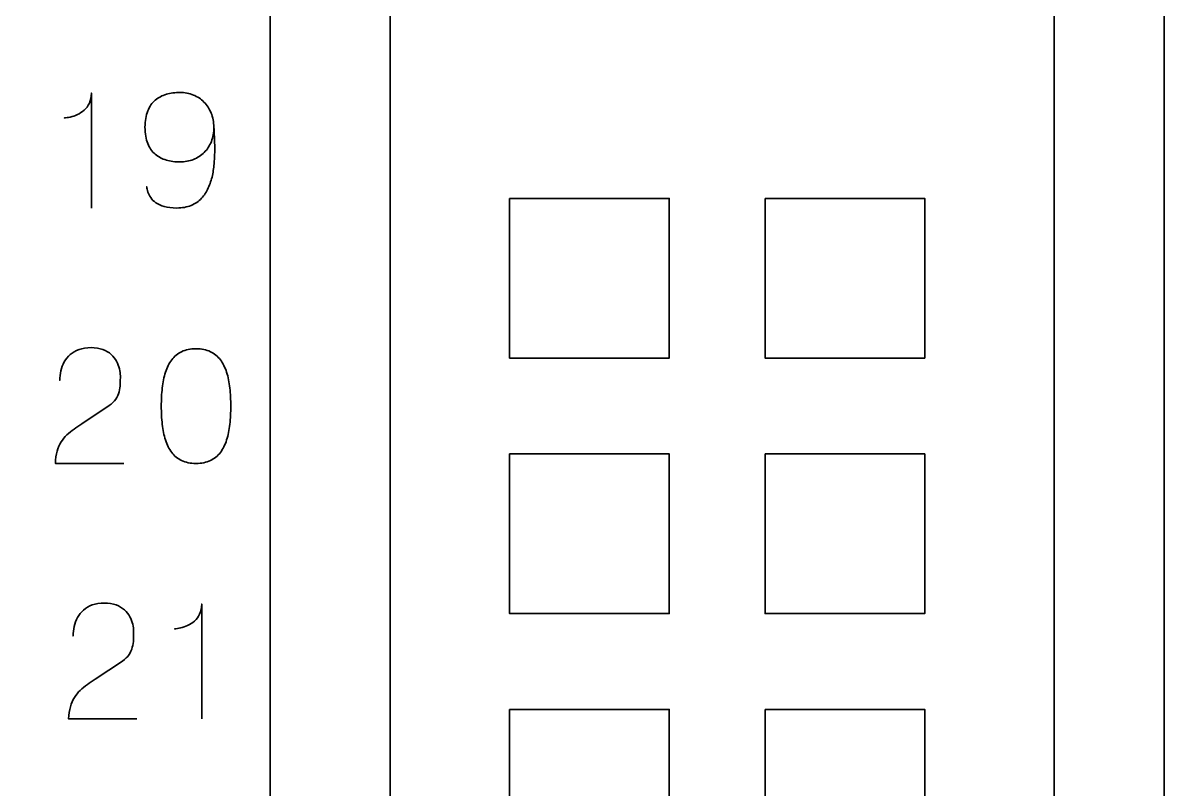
# Model space of a CAD drawing. Header units: centimetres. Extents: x -13.14 to -7.86, y -19.04 to -10.66.
# Drawn here: x -9 to -7.865, y -16.374 to -15.612 of the extents above; entities that cross this region are included whole.
import ezdxf

# ---------------------------------------------------------------- set-up
doc = ezdxf.new("R2010")
doc.units = ezdxf.units.CM
doc.header["$MEASUREMENT"] = 0
doc.layers.add('Layer 1', color=7, linetype='Continuous')

msp = doc.modelspace()

# ---------------------------------------------------------------- linework, layer by layer
at = {"layer": 'Layer 1', "color": 250, "lineweight": 35}
for points, knots in [([(-12.24632, -10.659), (-12.24632, -10.659), (-8.75382, -10.659), (-8.75382, -10.659), (-8.75382, -10.659), (-8.75382, -10.659), (-8.75382, -19.041), (-8.75382, -19.041), (-8.75382, -19.041), (-8.75382, -19.041), (-12.24632, -19.041), (-12.24632, -19.041), (-12.24632, -19.041), (-12.24632, -19.041), (-12.24632, -10.659), (-12.24632, -10.659)], [0, 0, 0, 0, 0.25, 0.25, 0.25, 0.25, 0.5, 0.5, 0.5, 0.5, 0.75, 0.75, 0.75, 0.75, 1, 1, 1, 1]), ([(-8.75386, -10.659), (-8.75386, -10.659), (-7.86486, -10.659), (-7.86486, -10.659), (-7.86486, -10.659), (-7.86486, -10.659), (-7.86486, -19.041), (-7.86486, -19.041), (-7.86486, -19.041), (-7.86486, -19.041), (-8.75386, -19.041), (-8.75386, -19.041), (-8.75386, -19.041), (-8.75386, -19.041), (-8.75386, -10.659), (-8.75386, -10.659)], [0, 0, 0, 0, 0.25, 0.25, 0.25, 0.25, 0.5, 0.5, 0.5, 0.5, 0.75, 0.75, 0.75, 0.75, 1, 1, 1, 1]), ([(-8.93156, -15.79654), (-8.93156, -15.79654), (-8.93156, -15.68229), (-8.93156, -15.68229), (-8.93156, -15.68229), (-8.93158, -15.68617), (-8.93227, -15.6895), (-8.93359, -15.69227), (-8.93359, -15.69227), (-8.93489, -15.69507), (-8.9366, -15.69737), (-8.93872, -15.69922), (-8.93872, -15.69922), (-8.94083, -15.70107), (-8.9431, -15.70255), (-8.94553, -15.70366), (-8.94553, -15.70366), (-8.94796, -15.70474), (-8.9503, -15.70556), (-8.95257, -15.70606), (-8.95257, -15.70606), (-8.95487, -15.70659), (-8.95682, -15.7069), (-8.95849, -15.70701), (-8.95849, -15.70701), (-8.95682, -15.7069), (-8.95487, -15.70659), (-8.95257, -15.70606), (-8.95257, -15.70606), (-8.9503, -15.70556), (-8.94796, -15.70474), (-8.94553, -15.70366), (-8.94553, -15.70366), (-8.9431, -15.70255), (-8.94083, -15.70107), (-8.93872, -15.69922), (-8.93872, -15.69922), (-8.9366, -15.69737), (-8.93489, -15.69507), (-8.93359, -15.69227), (-8.93359, -15.69227), (-8.93227, -15.6895), (-8.93158, -15.68617), (-8.93156, -15.68229), (-8.93156, -15.68229), (-8.93156, -15.68229), (-8.93156, -15.79654), (-8.93156, -15.79654)], [0, 0, 0, 0, 0.0833333, 0.0833333, 0.0833333, 0.0833333, 0.1666667, 0.1666667, 0.1666667, 0.1666667, 0.25, 0.25, 0.25, 0.25, 0.3333333, 0.3333333, 0.3333333, 0.3333333, 0.4166667, 0.4166667, 0.4166667, 0.4166667, 0.5, 0.5, 0.5, 0.5, 0.5833333, 0.5833333, 0.5833333, 0.5833333, 0.6666667, 0.6666667, 0.6666667, 0.6666667, 0.75, 0.75, 0.75, 0.75, 0.8333333, 0.8333333, 0.8333333, 0.8333333, 0.9166667, 0.9166667, 0.9166667, 0.9166667, 1, 1, 1, 1]), ([(-8.80973, -15.7162), (-8.80976, -15.7214), (-8.81063, -15.72613), (-8.81232, -15.73036), (-8.81232, -15.73036), (-8.81401, -15.73458), (-8.81636, -15.73823), (-8.81942, -15.74126), (-8.81942, -15.74126), (-8.82245, -15.7443), (-8.82602, -15.74663), (-8.83011, -15.74826), (-8.83011, -15.74826), (-8.83421, -15.7499), (-8.83867, -15.75072), (-8.84348, -15.75075), (-8.84348, -15.75075), (-8.84831, -15.75077), (-8.85282, -15.75016), (-8.85702, -15.74895), (-8.85702, -15.74895), (-8.86122, -15.74773), (-8.86489, -15.74578), (-8.86809, -15.74309), (-8.86809, -15.74309), (-8.87127, -15.74042), (-8.87378, -15.73685), (-8.87558, -15.73242), (-8.87558, -15.73242), (-8.87738, -15.72801), (-8.8783, -15.72259), (-8.87833, -15.7162), (-8.87833, -15.7162), (-8.8783, -15.70984), (-8.87738, -15.70445), (-8.87558, -15.70004), (-8.87558, -15.70004), (-8.87378, -15.69563), (-8.87127, -15.69206), (-8.86809, -15.68937), (-8.86809, -15.68937), (-8.86489, -15.68665), (-8.86122, -15.68469), (-8.85702, -15.68348), (-8.85702, -15.68348), (-8.85282, -15.68224), (-8.84831, -15.68163), (-8.84348, -15.68166), (-8.84348, -15.68166), (-8.83867, -15.68168), (-8.83423, -15.6825), (-8.83019, -15.68417), (-8.83019, -15.68417), (-8.82618, -15.6858), (-8.82264, -15.68815), (-8.81965, -15.69119), (-8.81965, -15.69119), (-8.81665, -15.69425), (-8.8143, -15.6979), (-8.81259, -15.70212), (-8.81259, -15.70212), (-8.81087, -15.70632), (-8.80992, -15.71102), (-8.80973, -15.7162), (-8.80973, -15.7162), (-8.80963, -15.71882), (-8.80947, -15.72196), (-8.80928, -15.7256), (-8.80928, -15.7256), (-8.80907, -15.72927), (-8.80897, -15.73324), (-8.80894, -15.73751), (-8.80894, -15.73751), (-8.80889, -15.74179), (-8.80905, -15.7462), (-8.80936, -15.75075), (-8.80936, -15.75075), (-8.80971, -15.75529), (-8.81034, -15.75975), (-8.81126, -15.76416), (-8.81126, -15.76416), (-8.81222, -15.76857), (-8.81356, -15.77272), (-8.81531, -15.7766), (-8.81531, -15.7766), (-8.81705, -15.78048), (-8.81931, -15.78392), (-8.82211, -15.7869), (-8.82211, -15.7869), (-8.82491, -15.78988), (-8.82834, -15.79224), (-8.83238, -15.79395), (-8.83238, -15.79395), (-8.83645, -15.79564), (-8.84126, -15.79651), (-8.8468, -15.79654), (-8.8468, -15.79654), (-8.85161, -15.79651), (-8.85568, -15.79604), (-8.85906, -15.79509), (-8.85906, -15.79509), (-8.86244, -15.79416), (-8.86521, -15.79292), (-8.86743, -15.79136), (-8.86743, -15.79136), (-8.86962, -15.78981), (-8.87135, -15.78809), (-8.87262, -15.78624), (-8.87262, -15.78624), (-8.87389, -15.78436), (-8.87484, -15.78252), (-8.87542, -15.78064), (-8.87542, -15.78064), (-8.87603, -15.77877), (-8.87642, -15.77705), (-8.87658, -15.77546), (-8.87658, -15.77546), (-8.87642, -15.77705), (-8.87603, -15.77877), (-8.87542, -15.78064), (-8.87542, -15.78064), (-8.87484, -15.78252), (-8.87389, -15.78436), (-8.87262, -15.78624), (-8.87262, -15.78624), (-8.87135, -15.78809), (-8.86962, -15.78981), (-8.86743, -15.79136), (-8.86743, -15.79136), (-8.86521, -15.79292), (-8.86244, -15.79416), (-8.85906, -15.79509), (-8.85906, -15.79509), (-8.85568, -15.79604), (-8.85161, -15.79651), (-8.8468, -15.79654), (-8.8468, -15.79654), (-8.84126, -15.79651), (-8.83645, -15.79564), (-8.83238, -15.79395), (-8.83238, -15.79395), (-8.82834, -15.79224), (-8.82491, -15.78988), (-8.82211, -15.7869), (-8.82211, -15.7869), (-8.81931, -15.78392), (-8.81705, -15.78048), (-8.81531, -15.7766), (-8.81531, -15.7766), (-8.81356, -15.77272), (-8.81222, -15.76857), (-8.81126, -15.76416), (-8.81126, -15.76416), (-8.81034, -15.75975), (-8.80971, -15.75529), (-8.80936, -15.75075), (-8.80936, -15.75075), (-8.80905, -15.7462), (-8.80889, -15.74179), (-8.80894, -15.73751), (-8.80894, -15.73751), (-8.80897, -15.73324), (-8.80907, -15.72927), (-8.80928, -15.7256), (-8.80928, -15.7256), (-8.80947, -15.72196), (-8.80963, -15.71882), (-8.80973, -15.7162), (-8.80973, -15.7162), (-8.80992, -15.71102), (-8.81087, -15.70632), (-8.81259, -15.70212), (-8.81259, -15.70212), (-8.8143, -15.6979), (-8.81665, -15.69425), (-8.81965, -15.69119), (-8.81965, -15.69119), (-8.82264, -15.68815), (-8.82618, -15.6858), (-8.83019, -15.68417), (-8.83019, -15.68417), (-8.83423, -15.6825), (-8.83867, -15.68168), (-8.84348, -15.68166), (-8.84348, -15.68166), (-8.84831, -15.68163), (-8.85282, -15.68224), (-8.85702, -15.68348), (-8.85702, -15.68348), (-8.86122, -15.68469), (-8.86489, -15.68665), (-8.86809, -15.68937), (-8.86809, -15.68937), (-8.87127, -15.69206), (-8.87378, -15.69563), (-8.87558, -15.70004), (-8.87558, -15.70004), (-8.87738, -15.70445), (-8.8783, -15.70984), (-8.87833, -15.7162), (-8.87833, -15.7162), (-8.8783, -15.72259), (-8.87738, -15.72801), (-8.87558, -15.73242), (-8.87558, -15.73242), (-8.87378, -15.73685), (-8.87127, -15.74042), (-8.86809, -15.74309), (-8.86809, -15.74309), (-8.86489, -15.74578), (-8.86122, -15.74773), (-8.85702, -15.74895), (-8.85702, -15.74895), (-8.85282, -15.75016), (-8.84831, -15.75077), (-8.84348, -15.75075), (-8.84348, -15.75075), (-8.83867, -15.75072), (-8.83421, -15.7499), (-8.83011, -15.74826), (-8.83011, -15.74826), (-8.82602, -15.74663), (-8.82245, -15.7443), (-8.81942, -15.74126), (-8.81942, -15.74126), (-8.81636, -15.73823), (-8.81401, -15.73458), (-8.81232, -15.73036), (-8.81232, -15.73036), (-8.81063, -15.72613), (-8.80976, -15.7214), (-8.80973, -15.7162)], [0, 0, 0, 0, 0.0172414, 0.0172414, 0.0172414, 0.0172414, 0.0344828, 0.0344828, 0.0344828, 0.0344828, 0.0517241, 0.0517241, 0.0517241, 0.0517241, 0.0689655, 0.0689655, 0.0689655, 0.0689655, 0.0862069, 0.0862069, 0.0862069, 0.0862069, 0.1034483, 0.1034483, 0.1034483, 0.1034483, 0.1206897, 0.1206897, 0.1206897, 0.1206897, 0.137931, 0.137931, 0.137931, 0.137931, 0.1551724, 0.1551724, 0.1551724, 0.1551724, 0.1724138, 0.1724138, 0.1724138, 0.1724138, 0.1896552, 0.1896552, 0.1896552, 0.1896552, 0.2068966, 0.2068966, 0.2068966, 0.2068966, 0.2241379, 0.2241379, 0.2241379, 0.2241379, 0.2413793, 0.2413793, 0.2413793, 0.2413793, 0.2586207, 0.2586207, 0.2586207, 0.2586207, 0.2758621, 0.2758621, 0.2758621, 0.2758621, 0.2931034, 0.2931034, 0.2931034, 0.2931034, 0.3103448, 0.3103448, 0.3103448, 0.3103448, 0.3275862, 0.3275862, 0.3275862, 0.3275862, 0.3448276, 0.3448276, 0.3448276, 0.3448276, 0.362069, 0.362069, 0.362069, 0.362069, 0.3793103, 0.3793103, 0.3793103, 0.3793103, 0.3965517, 0.3965517, 0.3965517, 0.3965517, 0.4137931, 0.4137931, 0.4137931, 0.4137931, 0.4310345, 0.4310345, 0.4310345, 0.4310345, 0.4482759, 0.4482759, 0.4482759, 0.4482759, 0.4655172, 0.4655172, 0.4655172, 0.4655172, 0.4827586, 0.4827586, 0.4827586, 0.4827586, 0.5, 0.5, 0.5, 0.5, 0.5172414, 0.5172414, 0.5172414, 0.5172414, 0.5344828, 0.5344828, 0.5344828, 0.5344828, 0.5517241, 0.5517241, 0.5517241, 0.5517241, 0.5689655, 0.5689655, 0.5689655, 0.5689655, 0.5862069, 0.5862069, 0.5862069, 0.5862069, 0.6034483, 0.6034483, 0.6034483, 0.6034483, 0.6206897, 0.6206897, 0.6206897, 0.6206897, 0.637931, 0.637931, 0.637931, 0.637931, 0.6551724, 0.6551724, 0.6551724, 0.6551724, 0.6724138, 0.6724138, 0.6724138, 0.6724138, 0.6896552, 0.6896552, 0.6896552, 0.6896552, 0.7068966, 0.7068966, 0.7068966, 0.7068966, 0.7241379, 0.7241379, 0.7241379, 0.7241379, 0.7413793, 0.7413793, 0.7413793, 0.7413793, 0.7586207, 0.7586207, 0.7586207, 0.7586207, 0.7758621, 0.7758621, 0.7758621, 0.7758621, 0.7931034, 0.7931034, 0.7931034, 0.7931034, 0.8103448, 0.8103448, 0.8103448, 0.8103448, 0.8275862, 0.8275862, 0.8275862, 0.8275862, 0.8448276, 0.8448276, 0.8448276, 0.8448276, 0.862069, 0.862069, 0.862069, 0.862069, 0.8793103, 0.8793103, 0.8793103, 0.8793103, 0.8965517, 0.8965517, 0.8965517, 0.8965517, 0.9137931, 0.9137931, 0.9137931, 0.9137931, 0.9310345, 0.9310345, 0.9310345, 0.9310345, 0.9482759, 0.9482759, 0.9482759, 0.9482759, 0.9655172, 0.9655172, 0.9655172, 0.9655172, 0.9827586, 0.9827586, 0.9827586, 0.9827586, 1, 1, 1, 1]), ([(-8.51573, -15.78703), (-8.51573, -15.78703), (-8.35698, -15.78703), (-8.35698, -15.78703), (-8.35698, -15.78703), (-8.35698, -15.78703), (-8.35698, -15.94578), (-8.35698, -15.94578), (-8.35698, -15.94578), (-8.35698, -15.94578), (-8.51573, -15.94578), (-8.51573, -15.94578), (-8.51573, -15.94578), (-8.51573, -15.94578), (-8.51573, -15.78703), (-8.51573, -15.78703)], [0, 0, 0, 0, 0.25, 0.25, 0.25, 0.25, 0.5, 0.5, 0.5, 0.5, 0.75, 0.75, 0.75, 0.75, 1, 1, 1, 1]), ([(-8.26173, -15.78703), (-8.26173, -15.78703), (-8.10298, -15.78703), (-8.10298, -15.78703), (-8.10298, -15.78703), (-8.10298, -15.78703), (-8.10298, -15.94578), (-8.10298, -15.94578), (-8.10298, -15.94578), (-8.10298, -15.94578), (-8.26173, -15.94578), (-8.26173, -15.94578), (-8.26173, -15.94578), (-8.26173, -15.94578), (-8.26173, -15.78703), (-8.26173, -15.78703)], [0, 0, 0, 0, 0.25, 0.25, 0.25, 0.25, 0.5, 0.5, 0.5, 0.5, 0.75, 0.75, 0.75, 0.75, 1, 1, 1, 1]), ([(-8.89948, -16.05054), (-8.89948, -16.05054), (-8.96744, -16.05054), (-8.96744, -16.05054), (-8.96744, -16.05054), (-8.9673, -16.04594), (-8.96672, -16.04188), (-8.96575, -16.03839), (-8.96575, -16.03839), (-8.96474, -16.03491), (-8.9634, -16.03184), (-8.96173, -16.0292), (-8.96173, -16.0292), (-8.96004, -16.02656), (-8.95812, -16.02421), (-8.95593, -16.02215), (-8.95593, -16.02215), (-8.95374, -16.02006), (-8.95139, -16.01816), (-8.94885, -16.01637), (-8.94885, -16.01637), (-8.94632, -16.0146), (-8.9437, -16.01283), (-8.94098, -16.01108), (-8.94098, -16.01108), (-8.94098, -16.01108), (-8.91389, -15.99302), (-8.91389, -15.99302), (-8.91389, -15.99302), (-8.91111, -15.99106), (-8.90895, -15.98893), (-8.90742, -15.98663), (-8.90742, -15.98663), (-8.90587, -15.98433), (-8.90479, -15.9819), (-8.90413, -15.97934), (-8.90413, -15.97934), (-8.90349, -15.9768), (-8.9031, -15.97419), (-8.90296, -15.97155), (-8.90296, -15.97155), (-8.90283, -15.96888), (-8.90278, -15.96621), (-8.9028, -15.96355), (-8.9028, -15.96355), (-8.9028, -15.96135), (-8.9031, -15.959), (-8.90368, -15.95647), (-8.90368, -15.95647), (-8.90428, -15.95396), (-8.90523, -15.95145), (-8.90658, -15.94897), (-8.90658, -15.94897), (-8.90792, -15.94648), (-8.90971, -15.94421), (-8.91196, -15.94215), (-8.91196, -15.94215), (-8.9142, -15.94012), (-8.91698, -15.93848), (-8.92028, -15.93724), (-8.92028, -15.93724), (-8.92358, -15.936), (-8.92746, -15.93537), (-8.93195, -15.93534), (-8.93195, -15.93534), (-8.93647, -15.93537), (-8.94046, -15.936), (-8.94389, -15.93721), (-8.94389, -15.93721), (-8.94732, -15.93843), (-8.95025, -15.94012), (-8.95268, -15.94226), (-8.95268, -15.94226), (-8.95511, -15.9444), (-8.95707, -15.94688), (-8.9586, -15.94965), (-8.9586, -15.94965), (-8.96012, -15.95243), (-8.96123, -15.95538), (-8.96194, -15.9585), (-8.96194, -15.9585), (-8.96266, -15.96162), (-8.963, -15.96479), (-8.963, -15.96798), (-8.963, -15.96798), (-8.963, -15.96479), (-8.96266, -15.96162), (-8.96194, -15.9585), (-8.96194, -15.9585), (-8.96123, -15.95538), (-8.96012, -15.95243), (-8.9586, -15.94965), (-8.9586, -15.94965), (-8.95707, -15.94688), (-8.95511, -15.9444), (-8.95268, -15.94226), (-8.95268, -15.94226), (-8.95025, -15.94012), (-8.94732, -15.93843), (-8.94389, -15.93721), (-8.94389, -15.93721), (-8.94046, -15.936), (-8.93647, -15.93537), (-8.93195, -15.93534), (-8.93195, -15.93534), (-8.92746, -15.93537), (-8.92358, -15.936), (-8.92028, -15.93724), (-8.92028, -15.93724), (-8.91698, -15.93848), (-8.9142, -15.94012), (-8.91196, -15.94215), (-8.91196, -15.94215), (-8.90971, -15.94421), (-8.90792, -15.94648), (-8.90658, -15.94897), (-8.90658, -15.94897), (-8.90523, -15.95145), (-8.90428, -15.95396), (-8.90368, -15.95647), (-8.90368, -15.95647), (-8.9031, -15.959), (-8.9028, -15.96135), (-8.9028, -15.96355), (-8.9028, -15.96355), (-8.90278, -15.96621), (-8.90283, -15.96888), (-8.90296, -15.97155), (-8.90296, -15.97155), (-8.9031, -15.97419), (-8.90349, -15.9768), (-8.90413, -15.97934), (-8.90413, -15.97934), (-8.90479, -15.9819), (-8.90587, -15.98433), (-8.90742, -15.98663), (-8.90742, -15.98663), (-8.90895, -15.98893), (-8.91111, -15.99106), (-8.91389, -15.99302), (-8.91389, -15.99302), (-8.91389, -15.99302), (-8.94098, -16.01108), (-8.94098, -16.01108), (-8.94098, -16.01108), (-8.9437, -16.01283), (-8.94632, -16.0146), (-8.94885, -16.01637), (-8.94885, -16.01637), (-8.95139, -16.01816), (-8.95374, -16.02006), (-8.95593, -16.02215), (-8.95593, -16.02215), (-8.95812, -16.02421), (-8.96004, -16.02656), (-8.96173, -16.0292), (-8.96173, -16.0292), (-8.9634, -16.03184), (-8.96474, -16.03491), (-8.96575, -16.03839), (-8.96575, -16.03839), (-8.96672, -16.04188), (-8.9673, -16.04594), (-8.96744, -16.05054), (-8.96744, -16.05054), (-8.96744, -16.05054), (-8.89948, -16.05054), (-8.89948, -16.05054)], [0, 0, 0, 0, 0.0238095, 0.0238095, 0.0238095, 0.0238095, 0.047619, 0.047619, 0.047619, 0.047619, 0.0714286, 0.0714286, 0.0714286, 0.0714286, 0.0952381, 0.0952381, 0.0952381, 0.0952381, 0.1190476, 0.1190476, 0.1190476, 0.1190476, 0.1428571, 0.1428571, 0.1428571, 0.1428571, 0.1666667, 0.1666667, 0.1666667, 0.1666667, 0.1904762, 0.1904762, 0.1904762, 0.1904762, 0.2142857, 0.2142857, 0.2142857, 0.2142857, 0.2380952, 0.2380952, 0.2380952, 0.2380952, 0.2619048, 0.2619048, 0.2619048, 0.2619048, 0.2857143, 0.2857143, 0.2857143, 0.2857143, 0.3095238, 0.3095238, 0.3095238, 0.3095238, 0.3333333, 0.3333333, 0.3333333, 0.3333333, 0.3571429, 0.3571429, 0.3571429, 0.3571429, 0.3809524, 0.3809524, 0.3809524, 0.3809524, 0.4047619, 0.4047619, 0.4047619, 0.4047619, 0.4285714, 0.4285714, 0.4285714, 0.4285714, 0.452381, 0.452381, 0.452381, 0.452381, 0.4761905, 0.4761905, 0.4761905, 0.4761905, 0.5, 0.5, 0.5, 0.5, 0.5238095, 0.5238095, 0.5238095, 0.5238095, 0.547619, 0.547619, 0.547619, 0.547619, 0.5714286, 0.5714286, 0.5714286, 0.5714286, 0.5952381, 0.5952381, 0.5952381, 0.5952381, 0.6190476, 0.6190476, 0.6190476, 0.6190476, 0.6428571, 0.6428571, 0.6428571, 0.6428571, 0.6666667, 0.6666667, 0.6666667, 0.6666667, 0.6904762, 0.6904762, 0.6904762, 0.6904762, 0.7142857, 0.7142857, 0.7142857, 0.7142857, 0.7380952, 0.7380952, 0.7380952, 0.7380952, 0.7619048, 0.7619048, 0.7619048, 0.7619048, 0.7857143, 0.7857143, 0.7857143, 0.7857143, 0.8095238, 0.8095238, 0.8095238, 0.8095238, 0.8333333, 0.8333333, 0.8333333, 0.8333333, 0.8571429, 0.8571429, 0.8571429, 0.8571429, 0.8809524, 0.8809524, 0.8809524, 0.8809524, 0.9047619, 0.9047619, 0.9047619, 0.9047619, 0.9285714, 0.9285714, 0.9285714, 0.9285714, 0.952381, 0.952381, 0.952381, 0.952381, 0.9761905, 0.9761905, 0.9761905, 0.9761905, 1, 1, 1, 1]), ([(-8.82754, -16.05054), (-8.822, -16.05051), (-8.81722, -16.04954), (-8.81323, -16.04763), (-8.81323, -16.04763), (-8.80927, -16.04573), (-8.80597, -16.04301), (-8.80332, -16.03955), (-8.80332, -16.03955), (-8.80072, -16.03607), (-8.79866, -16.03195), (-8.79713, -16.02719), (-8.79713, -16.02719), (-8.79562, -16.02244), (-8.79454, -16.01724), (-8.79393, -16.01153), (-8.79393, -16.01153), (-8.7933, -16.00583), (-8.79298, -15.99983), (-8.79301, -15.99349), (-8.79301, -15.99349), (-8.79298, -15.98718), (-8.7933, -15.98119), (-8.79393, -15.97551), (-8.79393, -15.97551), (-8.79454, -15.96983), (-8.79562, -15.9646), (-8.79713, -15.95985), (-8.79713, -15.95985), (-8.79866, -15.95512), (-8.80072, -15.951), (-8.80332, -15.94749), (-8.80332, -15.94749), (-8.80597, -15.944), (-8.80927, -15.94128), (-8.81323, -15.93938), (-8.81323, -15.93938), (-8.81722, -15.93745), (-8.822, -15.93648), (-8.82754, -15.93645), (-8.82754, -15.93645), (-8.83309, -15.93648), (-8.83787, -15.93745), (-8.84186, -15.93938), (-8.84186, -15.93938), (-8.84582, -15.94128), (-8.84912, -15.944), (-8.85176, -15.94749), (-8.85176, -15.94749), (-8.85436, -15.951), (-8.85642, -15.95512), (-8.85796, -15.95985), (-8.85796, -15.95985), (-8.85946, -15.9646), (-8.86054, -15.96983), (-8.86115, -15.97551), (-8.86115, -15.97551), (-8.86179, -15.98119), (-8.8621, -15.98718), (-8.86208, -15.99349), (-8.86208, -15.99349), (-8.8621, -15.99983), (-8.86179, -16.00583), (-8.86115, -16.01153), (-8.86115, -16.01153), (-8.86054, -16.01724), (-8.85946, -16.02244), (-8.85796, -16.02719), (-8.85796, -16.02719), (-8.85642, -16.03195), (-8.85436, -16.03607), (-8.85176, -16.03955), (-8.85176, -16.03955), (-8.84912, -16.04301), (-8.84582, -16.04573), (-8.84186, -16.04763), (-8.84186, -16.04763), (-8.83787, -16.04954), (-8.83309, -16.05051), (-8.82754, -16.05054)], [0, 0, 0, 0, 0.05, 0.05, 0.05, 0.05, 0.1, 0.1, 0.1, 0.1, 0.15, 0.15, 0.15, 0.15, 0.2, 0.2, 0.2, 0.2, 0.25, 0.25, 0.25, 0.25, 0.3, 0.3, 0.3, 0.3, 0.35, 0.35, 0.35, 0.35, 0.4, 0.4, 0.4, 0.4, 0.45, 0.45, 0.45, 0.45, 0.5, 0.5, 0.5, 0.5, 0.55, 0.55, 0.55, 0.55, 0.6, 0.6, 0.6, 0.6, 0.65, 0.65, 0.65, 0.65, 0.7, 0.7, 0.7, 0.7, 0.75, 0.75, 0.75, 0.75, 0.8, 0.8, 0.8, 0.8, 0.85, 0.85, 0.85, 0.85, 0.9, 0.9, 0.9, 0.9, 0.95, 0.95, 0.95, 0.95, 1, 1, 1, 1]), ([(-8.82754, -16.05054), (-8.822, -16.05051), (-8.81722, -16.04954), (-8.81323, -16.04763), (-8.81323, -16.04763), (-8.80927, -16.04573), (-8.80597, -16.04301), (-8.80332, -16.03955), (-8.80332, -16.03955), (-8.80072, -16.03607), (-8.79866, -16.03195), (-8.79713, -16.02719), (-8.79713, -16.02719), (-8.79562, -16.02244), (-8.79454, -16.01724), (-8.79393, -16.01153), (-8.79393, -16.01153), (-8.7933, -16.00583), (-8.79298, -15.99983), (-8.79301, -15.99349), (-8.79301, -15.99349), (-8.79298, -15.98718), (-8.7933, -15.98119), (-8.79393, -15.97551), (-8.79393, -15.97551), (-8.79454, -15.96983), (-8.79562, -15.9646), (-8.79713, -15.95985), (-8.79713, -15.95985), (-8.79866, -15.95512), (-8.80072, -15.951), (-8.80332, -15.94749), (-8.80332, -15.94749), (-8.80597, -15.944), (-8.80927, -15.94128), (-8.81323, -15.93938), (-8.81323, -15.93938), (-8.81722, -15.93745), (-8.822, -15.93648), (-8.82754, -15.93645), (-8.82754, -15.93645), (-8.83309, -15.93648), (-8.83787, -15.93745), (-8.84186, -15.93938), (-8.84186, -15.93938), (-8.84582, -15.94128), (-8.84912, -15.944), (-8.85176, -15.94749), (-8.85176, -15.94749), (-8.85436, -15.951), (-8.85642, -15.95512), (-8.85796, -15.95985), (-8.85796, -15.95985), (-8.85946, -15.9646), (-8.86054, -15.96983), (-8.86115, -15.97551), (-8.86115, -15.97551), (-8.86179, -15.98119), (-8.8621, -15.98718), (-8.86208, -15.99349), (-8.86208, -15.99349), (-8.8621, -15.99983), (-8.86179, -16.00583), (-8.86115, -16.01153), (-8.86115, -16.01153), (-8.86054, -16.01724), (-8.85946, -16.02244), (-8.85796, -16.02719), (-8.85796, -16.02719), (-8.85642, -16.03195), (-8.85436, -16.03607), (-8.85176, -16.03955), (-8.85176, -16.03955), (-8.84912, -16.04301), (-8.84582, -16.04573), (-8.84186, -16.04763), (-8.84186, -16.04763), (-8.83787, -16.04954), (-8.83309, -16.05051), (-8.82754, -16.05054)], [0, 0, 0, 0, 0.05, 0.05, 0.05, 0.05, 0.1, 0.1, 0.1, 0.1, 0.15, 0.15, 0.15, 0.15, 0.2, 0.2, 0.2, 0.2, 0.25, 0.25, 0.25, 0.25, 0.3, 0.3, 0.3, 0.3, 0.35, 0.35, 0.35, 0.35, 0.4, 0.4, 0.4, 0.4, 0.45, 0.45, 0.45, 0.45, 0.5, 0.5, 0.5, 0.5, 0.55, 0.55, 0.55, 0.55, 0.6, 0.6, 0.6, 0.6, 0.65, 0.65, 0.65, 0.65, 0.7, 0.7, 0.7, 0.7, 0.75, 0.75, 0.75, 0.75, 0.8, 0.8, 0.8, 0.8, 0.85, 0.85, 0.85, 0.85, 0.9, 0.9, 0.9, 0.9, 0.95, 0.95, 0.95, 0.95, 1, 1, 1, 1]), ([(-8.51573, -16.04103), (-8.51573, -16.04103), (-8.35698, -16.04103), (-8.35698, -16.04103), (-8.35698, -16.04103), (-8.35698, -16.04103), (-8.35698, -16.19978), (-8.35698, -16.19978), (-8.35698, -16.19978), (-8.35698, -16.19978), (-8.51573, -16.19978), (-8.51573, -16.19978), (-8.51573, -16.19978), (-8.51573, -16.19978), (-8.51573, -16.04103), (-8.51573, -16.04103)], [0, 0, 0, 0, 0.25, 0.25, 0.25, 0.25, 0.5, 0.5, 0.5, 0.5, 0.75, 0.75, 0.75, 0.75, 1, 1, 1, 1]), ([(-8.26173, -16.04103), (-8.26173, -16.04103), (-8.10298, -16.04103), (-8.10298, -16.04103), (-8.10298, -16.04103), (-8.10298, -16.04103), (-8.10298, -16.19978), (-8.10298, -16.19978), (-8.10298, -16.19978), (-8.10298, -16.19978), (-8.26173, -16.19978), (-8.26173, -16.19978), (-8.26173, -16.19978), (-8.26173, -16.19978), (-8.26173, -16.04103), (-8.26173, -16.04103)], [0, 0, 0, 0, 0.25, 0.25, 0.25, 0.25, 0.5, 0.5, 0.5, 0.5, 0.75, 0.75, 0.75, 0.75, 1, 1, 1, 1]), ([(-8.88625, -16.30454), (-8.88625, -16.30454), (-8.95421, -16.30454), (-8.95421, -16.30454), (-8.95421, -16.30454), (-8.95407, -16.29994), (-8.95349, -16.29588), (-8.95252, -16.29239), (-8.95252, -16.29239), (-8.95151, -16.28891), (-8.95017, -16.28584), (-8.9485, -16.2832), (-8.9485, -16.2832), (-8.94681, -16.28056), (-8.94489, -16.27821), (-8.9427, -16.27615), (-8.9427, -16.27615), (-8.94051, -16.27406), (-8.93816, -16.27216), (-8.93562, -16.27037), (-8.93562, -16.27037), (-8.93309, -16.2686), (-8.93047, -16.26683), (-8.92775, -16.26508), (-8.92775, -16.26508), (-8.92775, -16.26508), (-8.90066, -16.24702), (-8.90066, -16.24702), (-8.90066, -16.24702), (-8.89788, -16.24506), (-8.89572, -16.24293), (-8.89419, -16.24063), (-8.89419, -16.24063), (-8.89264, -16.23833), (-8.89156, -16.2359), (-8.8909, -16.23334), (-8.8909, -16.23334), (-8.89026, -16.2308), (-8.88987, -16.22819), (-8.88973, -16.22555), (-8.88973, -16.22555), (-8.8896, -16.22288), (-8.88955, -16.22021), (-8.88957, -16.21755), (-8.88957, -16.21755), (-8.88957, -16.21535), (-8.88987, -16.213), (-8.89045, -16.21047), (-8.89045, -16.21047), (-8.89105, -16.20796), (-8.892, -16.20545), (-8.89335, -16.20297), (-8.89335, -16.20297), (-8.89469, -16.20048), (-8.89648, -16.19821), (-8.89873, -16.19615), (-8.89873, -16.19615), (-8.90097, -16.19412), (-8.90375, -16.19248), (-8.90705, -16.19124), (-8.90705, -16.19124), (-8.91035, -16.19), (-8.91423, -16.18937), (-8.91872, -16.18934), (-8.91872, -16.18934), (-8.92324, -16.18937), (-8.92723, -16.19), (-8.93066, -16.19121), (-8.93066, -16.19121), (-8.93409, -16.19243), (-8.93702, -16.19412), (-8.93945, -16.19626), (-8.93945, -16.19626), (-8.94188, -16.1984), (-8.94384, -16.20088), (-8.94537, -16.20365), (-8.94537, -16.20365), (-8.94689, -16.20643), (-8.948, -16.20938), (-8.94871, -16.2125), (-8.94871, -16.2125), (-8.94943, -16.21562), (-8.94977, -16.21879), (-8.94977, -16.22198), (-8.94977, -16.22198), (-8.94977, -16.21879), (-8.94943, -16.21562), (-8.94871, -16.2125), (-8.94871, -16.2125), (-8.948, -16.20938), (-8.94689, -16.20643), (-8.94537, -16.20365), (-8.94537, -16.20365), (-8.94384, -16.20088), (-8.94188, -16.1984), (-8.93945, -16.19626), (-8.93945, -16.19626), (-8.93702, -16.19412), (-8.93409, -16.19243), (-8.93066, -16.19121), (-8.93066, -16.19121), (-8.92723, -16.19), (-8.92324, -16.18937), (-8.91872, -16.18934), (-8.91872, -16.18934), (-8.91423, -16.18937), (-8.91035, -16.19), (-8.90705, -16.19124), (-8.90705, -16.19124), (-8.90375, -16.19248), (-8.90097, -16.19412), (-8.89873, -16.19615), (-8.89873, -16.19615), (-8.89648, -16.19821), (-8.89469, -16.20048), (-8.89335, -16.20297), (-8.89335, -16.20297), (-8.892, -16.20545), (-8.89105, -16.20796), (-8.89045, -16.21047), (-8.89045, -16.21047), (-8.88987, -16.213), (-8.88957, -16.21535), (-8.88957, -16.21755), (-8.88957, -16.21755), (-8.88955, -16.22021), (-8.8896, -16.22288), (-8.88973, -16.22555), (-8.88973, -16.22555), (-8.88987, -16.22819), (-8.89026, -16.2308), (-8.8909, -16.23334), (-8.8909, -16.23334), (-8.89156, -16.2359), (-8.89264, -16.23833), (-8.89419, -16.24063), (-8.89419, -16.24063), (-8.89572, -16.24293), (-8.89788, -16.24506), (-8.90066, -16.24702), (-8.90066, -16.24702), (-8.90066, -16.24702), (-8.92775, -16.26508), (-8.92775, -16.26508), (-8.92775, -16.26508), (-8.93047, -16.26683), (-8.93309, -16.2686), (-8.93562, -16.27037), (-8.93562, -16.27037), (-8.93816, -16.27216), (-8.94051, -16.27406), (-8.9427, -16.27615), (-8.9427, -16.27615), (-8.94489, -16.27821), (-8.94681, -16.28056), (-8.9485, -16.2832), (-8.9485, -16.2832), (-8.95017, -16.28584), (-8.95151, -16.28891), (-8.95252, -16.29239), (-8.95252, -16.29239), (-8.95349, -16.29588), (-8.95407, -16.29994), (-8.95421, -16.30454), (-8.95421, -16.30454), (-8.95421, -16.30454), (-8.88625, -16.30454), (-8.88625, -16.30454)], [0, 0, 0, 0, 0.0238095, 0.0238095, 0.0238095, 0.0238095, 0.047619, 0.047619, 0.047619, 0.047619, 0.0714286, 0.0714286, 0.0714286, 0.0714286, 0.0952381, 0.0952381, 0.0952381, 0.0952381, 0.1190476, 0.1190476, 0.1190476, 0.1190476, 0.1428571, 0.1428571, 0.1428571, 0.1428571, 0.1666667, 0.1666667, 0.1666667, 0.1666667, 0.1904762, 0.1904762, 0.1904762, 0.1904762, 0.2142857, 0.2142857, 0.2142857, 0.2142857, 0.2380952, 0.2380952, 0.2380952, 0.2380952, 0.2619048, 0.2619048, 0.2619048, 0.2619048, 0.2857143, 0.2857143, 0.2857143, 0.2857143, 0.3095238, 0.3095238, 0.3095238, 0.3095238, 0.3333333, 0.3333333, 0.3333333, 0.3333333, 0.3571429, 0.3571429, 0.3571429, 0.3571429, 0.3809524, 0.3809524, 0.3809524, 0.3809524, 0.4047619, 0.4047619, 0.4047619, 0.4047619, 0.4285714, 0.4285714, 0.4285714, 0.4285714, 0.452381, 0.452381, 0.452381, 0.452381, 0.4761905, 0.4761905, 0.4761905, 0.4761905, 0.5, 0.5, 0.5, 0.5, 0.5238095, 0.5238095, 0.5238095, 0.5238095, 0.547619, 0.547619, 0.547619, 0.547619, 0.5714286, 0.5714286, 0.5714286, 0.5714286, 0.5952381, 0.5952381, 0.5952381, 0.5952381, 0.6190476, 0.6190476, 0.6190476, 0.6190476, 0.6428571, 0.6428571, 0.6428571, 0.6428571, 0.6666667, 0.6666667, 0.6666667, 0.6666667, 0.6904762, 0.6904762, 0.6904762, 0.6904762, 0.7142857, 0.7142857, 0.7142857, 0.7142857, 0.7380952, 0.7380952, 0.7380952, 0.7380952, 0.7619048, 0.7619048, 0.7619048, 0.7619048, 0.7857143, 0.7857143, 0.7857143, 0.7857143, 0.8095238, 0.8095238, 0.8095238, 0.8095238, 0.8333333, 0.8333333, 0.8333333, 0.8333333, 0.8571429, 0.8571429, 0.8571429, 0.8571429, 0.8809524, 0.8809524, 0.8809524, 0.8809524, 0.9047619, 0.9047619, 0.9047619, 0.9047619, 0.9285714, 0.9285714, 0.9285714, 0.9285714, 0.952381, 0.952381, 0.952381, 0.952381, 0.9761905, 0.9761905, 0.9761905, 0.9761905, 1, 1, 1, 1]), ([(-8.82192, -16.30454), (-8.82192, -16.30454), (-8.82192, -16.19029), (-8.82192, -16.19029), (-8.82192, -16.19029), (-8.82194, -16.19417), (-8.82263, -16.1975), (-8.82395, -16.20027), (-8.82395, -16.20027), (-8.82525, -16.20307), (-8.82696, -16.20537), (-8.82908, -16.20722), (-8.82908, -16.20722), (-8.83119, -16.20907), (-8.83346, -16.21055), (-8.83589, -16.21166), (-8.83589, -16.21166), (-8.83832, -16.21274), (-8.84066, -16.21356), (-8.84293, -16.21406), (-8.84293, -16.21406), (-8.84523, -16.21459), (-8.84718, -16.2149), (-8.84885, -16.21501), (-8.84885, -16.21501), (-8.84718, -16.2149), (-8.84523, -16.21459), (-8.84293, -16.21406), (-8.84293, -16.21406), (-8.84066, -16.21356), (-8.83832, -16.21274), (-8.83589, -16.21166), (-8.83589, -16.21166), (-8.83346, -16.21055), (-8.83119, -16.20907), (-8.82908, -16.20722), (-8.82908, -16.20722), (-8.82696, -16.20537), (-8.82525, -16.20307), (-8.82395, -16.20027), (-8.82395, -16.20027), (-8.82263, -16.1975), (-8.82194, -16.19417), (-8.82192, -16.19029), (-8.82192, -16.19029), (-8.82192, -16.19029), (-8.82192, -16.30454), (-8.82192, -16.30454)], [0, 0, 0, 0, 0.0833333, 0.0833333, 0.0833333, 0.0833333, 0.1666667, 0.1666667, 0.1666667, 0.1666667, 0.25, 0.25, 0.25, 0.25, 0.3333333, 0.3333333, 0.3333333, 0.3333333, 0.4166667, 0.4166667, 0.4166667, 0.4166667, 0.5, 0.5, 0.5, 0.5, 0.5833333, 0.5833333, 0.5833333, 0.5833333, 0.6666667, 0.6666667, 0.6666667, 0.6666667, 0.75, 0.75, 0.75, 0.75, 0.8333333, 0.8333333, 0.8333333, 0.8333333, 0.9166667, 0.9166667, 0.9166667, 0.9166667, 1, 1, 1, 1]), ([(-8.51573, -16.29503), (-8.51573, -16.29503), (-8.35698, -16.29503), (-8.35698, -16.29503), (-8.35698, -16.29503), (-8.35698, -16.29503), (-8.35698, -16.45378), (-8.35698, -16.45378), (-8.35698, -16.45378), (-8.35698, -16.45378), (-8.51573, -16.45378), (-8.51573, -16.45378), (-8.51573, -16.45378), (-8.51573, -16.45378), (-8.51573, -16.29503), (-8.51573, -16.29503)], [0, 0, 0, 0, 0.25, 0.25, 0.25, 0.25, 0.5, 0.5, 0.5, 0.5, 0.75, 0.75, 0.75, 0.75, 1, 1, 1, 1]), ([(-8.26173, -16.29503), (-8.26173, -16.29503), (-8.10298, -16.29503), (-8.10298, -16.29503), (-8.10298, -16.29503), (-8.10298, -16.29503), (-8.10298, -16.45378), (-8.10298, -16.45378), (-8.10298, -16.45378), (-8.10298, -16.45378), (-8.26173, -16.45378), (-8.26173, -16.45378), (-8.26173, -16.45378), (-8.26173, -16.45378), (-8.26173, -16.29503), (-8.26173, -16.29503)], [0, 0, 0, 0, 0.25, 0.25, 0.25, 0.25, 0.5, 0.5, 0.5, 0.5, 0.75, 0.75, 0.75, 0.75, 1, 1, 1, 1])]:
    msp.add_open_spline(points, degree=3, knots=knots, dxfattribs=at)
at = {"layer": 'Layer 1', "color": 1, "lineweight": 35}
msp.add_open_spline([(-8.63448, -11.08422), (-8.63448, -11.08422), (-8.63448, -18.61659), (-8.63448, -18.61659)], degree=3, dxfattribs=at)
at = {"layer": 'Layer 1', "color": 186, "lineweight": 35}
msp.add_open_spline([(-7.97408, -11.08422), (-7.97408, -11.08422), (-7.97408, -18.61659), (-7.97408, -18.61659)], degree=3, dxfattribs=at)

doc.saveas('drawing.dxf')
